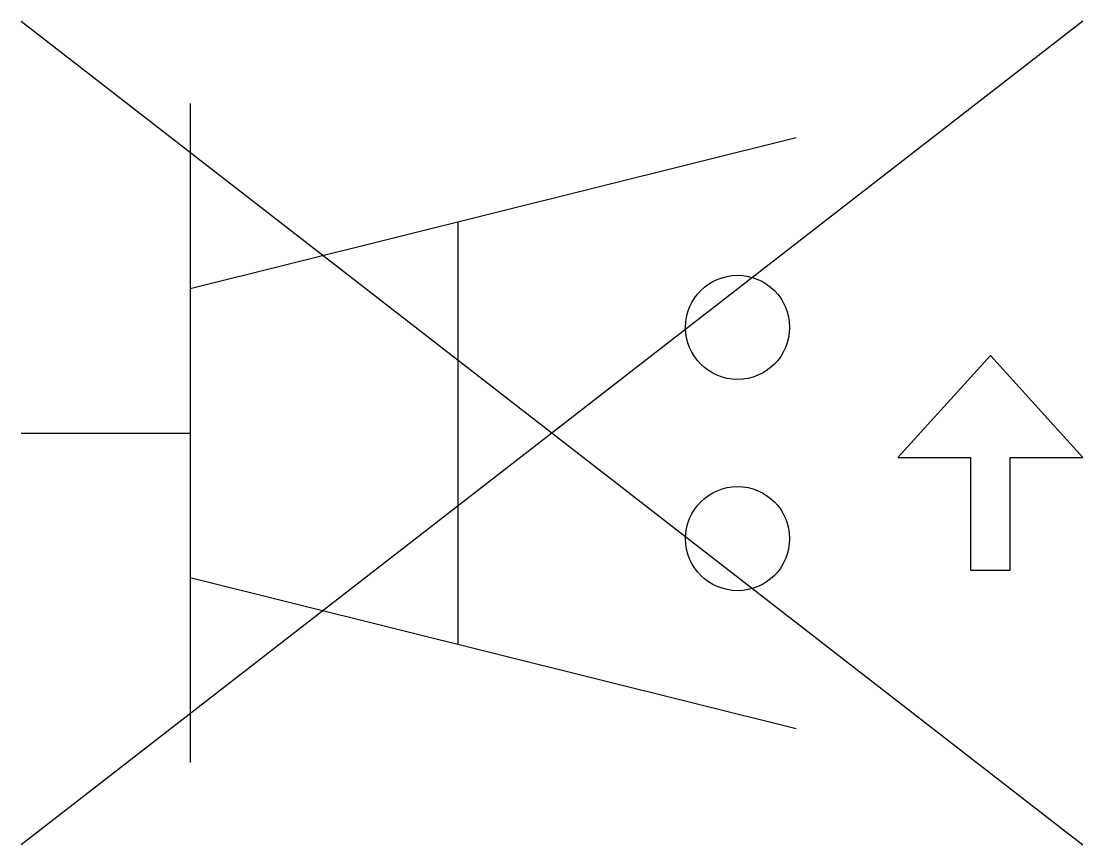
# Model space of a CAD drawing. Header units: metres. Extents: x 0 to 9.42, y -3.66 to 3.66.
import ezdxf

# ---------------------------------------------------------------- set-up
doc = ezdxf.new("R2010")
doc.units = ezdxf.units.M

msp = doc.modelspace()

# ---------------------------------------------------------------- linework, layer by layer
for p, q in [((9.4187, 3.6553), (0, -3.6553)), ((0, 3.6553), (9.4187, -3.6553)), ((1.5, 2.9243), (1.5, -2.9243)), ((1.5, 1.2825), (6.8744, 2.6225)), ((3.8744, 1.8745), (3.8744, -1.8745)), ((0, 0), (1.5, 0)), ((1.5, -1.2825), (6.8744, -2.6225))]:
    msp.add_line(p, q)
msp.add_lwpolyline([(8.4236, -1.2178), (8.774, -1.2178), (8.774, -0.2178), (9.4187, -0.2178), (8.5988, 0.6875), (7.7789, -0.2178), (8.4236, -0.2178)], close=True)
for centre in [(6.3554, 0.9376), (6.3554, -0.9376)]:
    msp.add_circle(centre, 0.462)

doc.saveas('drawing.dxf')
